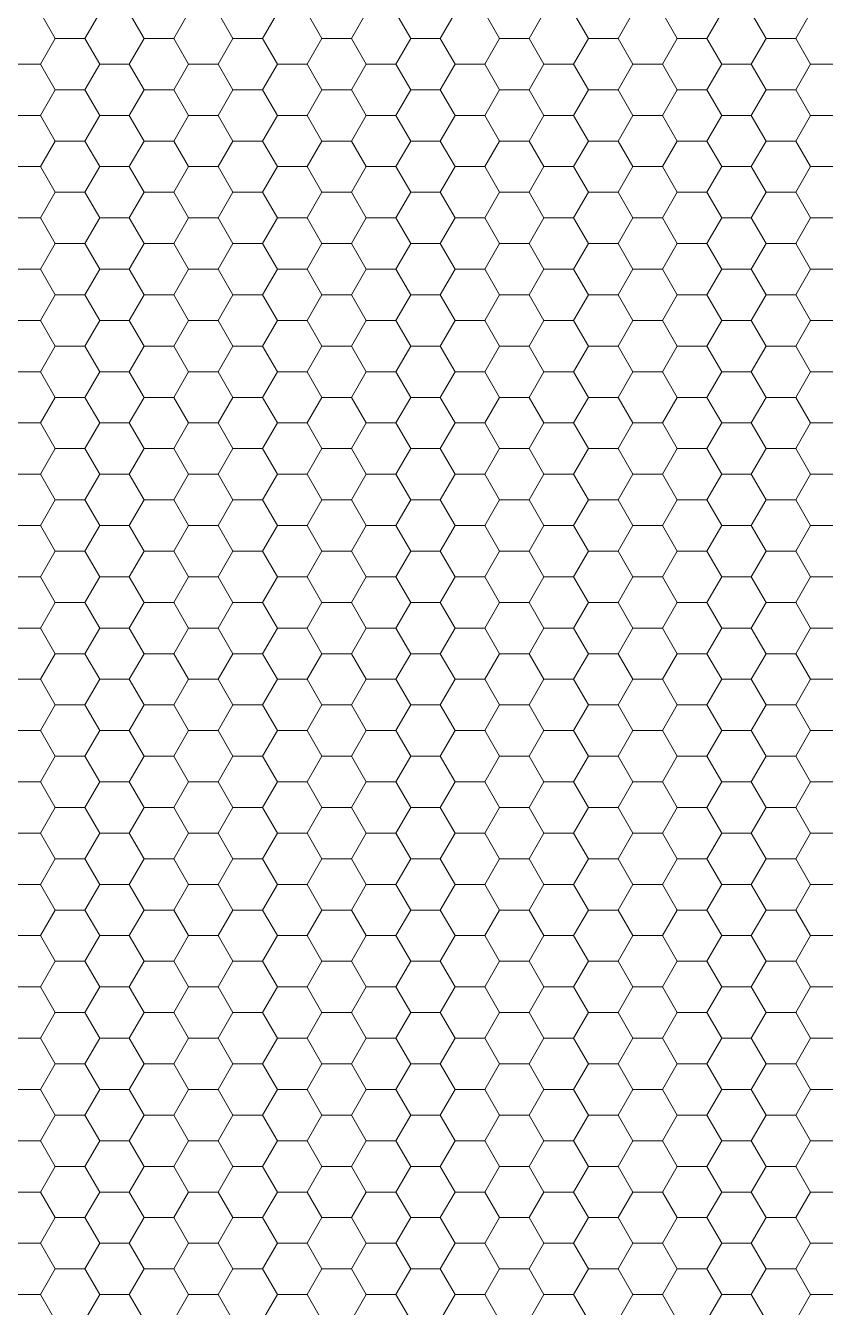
# Model space of a CAD drawing. Header units: inches. Extents: x 59 to 241, y -1 to 185.
# Drawn here: x 174 to 201, y 42 to 85.3 of the extents above; entities that cross this region are included whole.
import ezdxf

# ---------------------------------------------------------------- set-up
doc = ezdxf.new("R2010")
doc.units = ezdxf.units.IN
doc.header["$MEASUREMENT"] = 0
doc.layers.get('0').update_dxf_attribs({"lineweight": 0})

msp = doc.modelspace()

# ---------------------------------------------------------------- linework, layer by layer
at = {"color": 251, "linetype": 'Continuous', "lineweight": 0, "flags": 128}
for points in [[(176, 86.602), (175, 86.602), (174.5, 85.736), (175, 84.87), (176, 84.87), (176.5, 85.736)], [(179, 86.602), (178, 86.602), (177.5, 85.736), (178, 84.87), (179, 84.87), (179.5, 85.736)], [(182, 86.602), (181, 86.602), (180.5, 85.736), (181, 84.87), (182, 84.87), (182.5, 85.736)], [(185, 86.602), (184, 86.602), (183.5, 85.736), (184, 84.87), (185, 84.87), (185.5, 85.736)], [(188, 86.602), (187, 86.602), (186.5, 85.736), (187, 84.87), (188, 84.87), (188.5, 85.736)], [(191, 86.602), (190, 86.602), (189.5, 85.736), (190, 84.87), (191, 84.87), (191.5, 85.736)], [(194, 86.602), (193, 86.602), (192.5, 85.736), (193, 84.87), (194, 84.87), (194.5, 85.736)], [(197, 86.602), (196, 86.602), (195.5, 85.736), (196, 84.87), (197, 84.87), (197.5, 85.736)], [(200, 86.602), (199, 86.602), (198.5, 85.736), (199, 84.87), (200, 84.87), (200.5, 85.736)], [(174.5, 85.736), (173.5, 85.736), (173, 84.87), (173.5, 84.004), (174.5, 84.004), (175, 84.87)], [(177.5, 85.736), (176.5, 85.736), (176, 84.87), (176.5, 84.004), (177.5, 84.004), (178, 84.87)], [(180.5, 85.736), (179.5, 85.736), (179, 84.87), (179.5, 84.004), (180.5, 84.004), (181, 84.87)], [(183.5, 85.736), (182.5, 85.736), (182, 84.87), (182.5, 84.004), (183.5, 84.004), (184, 84.87)], [(186.5, 85.736), (185.5, 85.736), (185, 84.87), (185.5, 84.004), (186.5, 84.004), (187, 84.87)], [(189.5, 85.736), (188.5, 85.736), (188, 84.87), (188.5, 84.004), (189.5, 84.004), (190, 84.87)], [(192.5, 85.736), (191.5, 85.736), (191, 84.87), (191.5, 84.004), (192.5, 84.004), (193, 84.87)], [(195.5, 85.736), (194.5, 85.736), (194, 84.87), (194.5, 84.004), (195.5, 84.004), (196, 84.87)], [(198.5, 85.736), (197.5, 85.736), (197, 84.87), (197.5, 84.004), (198.5, 84.004), (199, 84.87)], [(201.5, 85.736), (200.5, 85.736), (200, 84.87), (200.5, 84.004), (201.5, 84.004), (202, 84.87)], [(176, 84.87), (175, 84.87), (174.5, 84.004), (175, 83.138), (176, 83.138), (176.5, 84.004)], [(179, 84.87), (178, 84.87), (177.5, 84.004), (178, 83.138), (179, 83.138), (179.5, 84.004)], [(182, 84.87), (181, 84.87), (180.5, 84.004), (181, 83.138), (182, 83.138), (182.5, 84.004)], [(185, 84.87), (184, 84.87), (183.5, 84.004), (184, 83.138), (185, 83.138), (185.5, 84.004)], [(188, 84.87), (187, 84.87), (186.5, 84.004), (187, 83.138), (188, 83.138), (188.5, 84.004)], [(191, 84.87), (190, 84.87), (189.5, 84.004), (190, 83.138), (191, 83.138), (191.5, 84.004)], [(194, 84.87), (193, 84.87), (192.5, 84.004), (193, 83.138), (194, 83.138), (194.5, 84.004)], [(197, 84.87), (196, 84.87), (195.5, 84.004), (196, 83.138), (197, 83.138), (197.5, 84.004)], [(200, 84.87), (199, 84.87), (198.5, 84.004), (199, 83.138), (200, 83.138), (200.5, 84.004)], [(174.5, 84.004), (173.5, 84.004), (173, 83.138), (173.5, 82.272), (174.5, 82.272), (175, 83.138)], [(177.5, 84.004), (176.5, 84.004), (176, 83.138), (176.5, 82.272), (177.5, 82.272), (178, 83.138)], [(180.5, 84.004), (179.5, 84.004), (179, 83.138), (179.5, 82.272), (180.5, 82.272), (181, 83.138)], [(183.5, 84.004), (182.5, 84.004), (182, 83.138), (182.5, 82.272), (183.5, 82.272), (184, 83.138)], [(186.5, 84.004), (185.5, 84.004), (185, 83.138), (185.5, 82.272), (186.5, 82.272), (187, 83.138)], [(189.5, 84.004), (188.5, 84.004), (188, 83.138), (188.5, 82.272), (189.5, 82.272), (190, 83.138)], [(192.5, 84.004), (191.5, 84.004), (191, 83.138), (191.5, 82.272), (192.5, 82.272), (193, 83.138)], [(195.5, 84.004), (194.5, 84.004), (194, 83.138), (194.5, 82.272), (195.5, 82.272), (196, 83.138)], [(198.5, 84.004), (197.5, 84.004), (197, 83.138), (197.5, 82.272), (198.5, 82.272), (199, 83.138)], [(201.5, 84.004), (200.5, 84.004), (200, 83.138), (200.5, 82.272), (201.5, 82.272), (202, 83.138)], [(176, 83.138), (175, 83.138), (174.5, 82.272), (175, 81.406), (176, 81.406), (176.5, 82.272)], [(179, 83.138), (178, 83.138), (177.5, 82.272), (178, 81.406), (179, 81.406), (179.5, 82.272)], [(182, 83.138), (181, 83.138), (180.5, 82.272), (181, 81.406), (182, 81.406), (182.5, 82.272)], [(185, 83.138), (184, 83.138), (183.5, 82.272), (184, 81.406), (185, 81.406), (185.5, 82.272)], [(188, 83.138), (187, 83.138), (186.5, 82.272), (187, 81.406), (188, 81.406), (188.5, 82.272)], [(191, 83.138), (190, 83.138), (189.5, 82.272), (190, 81.406), (191, 81.406), (191.5, 82.272)], [(194, 83.138), (193, 83.138), (192.5, 82.272), (193, 81.406), (194, 81.406), (194.5, 82.272)], [(197, 83.138), (196, 83.138), (195.5, 82.272), (196, 81.406), (197, 81.406), (197.5, 82.272)], [(200, 83.138), (199, 83.138), (198.5, 82.272), (199, 81.406), (200, 81.406), (200.5, 82.272)], [(174.5, 82.272), (173.5, 82.272), (173, 81.406), (173.5, 80.54), (174.5, 80.54), (175, 81.406)], [(177.5, 82.272), (176.5, 82.272), (176, 81.406), (176.5, 80.54), (177.5, 80.54), (178, 81.406)], [(180.5, 82.272), (179.5, 82.272), (179, 81.406), (179.5, 80.54), (180.5, 80.54), (181, 81.406)], [(183.5, 82.272), (182.5, 82.272), (182, 81.406), (182.5, 80.54), (183.5, 80.54), (184, 81.406)], [(186.5, 82.272), (185.5, 82.272), (185, 81.406), (185.5, 80.54), (186.5, 80.54), (187, 81.406)], [(189.5, 82.272), (188.5, 82.272), (188, 81.406), (188.5, 80.54), (189.5, 80.54), (190, 81.406)], [(192.5, 82.272), (191.5, 82.272), (191, 81.406), (191.5, 80.54), (192.5, 80.54), (193, 81.406)], [(195.5, 82.272), (194.5, 82.272), (194, 81.406), (194.5, 80.54), (195.5, 80.54), (196, 81.406)], [(198.5, 82.272), (197.5, 82.272), (197, 81.406), (197.5, 80.54), (198.5, 80.54), (199, 81.406)], [(201.5, 82.272), (200.5, 82.272), (200, 81.406), (200.5, 80.54), (201.5, 80.54), (202, 81.406)], [(176, 81.406), (175, 81.406), (174.5, 80.54), (175, 79.674), (176, 79.674), (176.5, 80.54)], [(179, 81.406), (178, 81.406), (177.5, 80.54), (178, 79.674), (179, 79.674), (179.5, 80.54)], [(182, 81.406), (181, 81.406), (180.5, 80.54), (181, 79.674), (182, 79.674), (182.5, 80.54)], [(185, 81.406), (184, 81.406), (183.5, 80.54), (184, 79.674), (185, 79.674), (185.5, 80.54)], [(188, 81.406), (187, 81.406), (186.5, 80.54), (187, 79.674), (188, 79.674), (188.5, 80.54)], [(191, 81.406), (190, 81.406), (189.5, 80.54), (190, 79.674), (191, 79.674), (191.5, 80.54)], [(194, 81.406), (193, 81.406), (192.5, 80.54), (193, 79.674), (194, 79.674), (194.5, 80.54)], [(197, 81.406), (196, 81.406), (195.5, 80.54), (196, 79.674), (197, 79.674), (197.5, 80.54)], [(200, 81.406), (199, 81.406), (198.5, 80.54), (199, 79.674), (200, 79.674), (200.5, 80.54)], [(174.5, 80.54), (173.5, 80.54), (173, 79.674), (173.5, 78.808), (174.5, 78.808), (175, 79.674)], [(177.5, 80.54), (176.5, 80.54), (176, 79.674), (176.5, 78.808), (177.5, 78.808), (178, 79.674)], [(180.5, 80.54), (179.5, 80.54), (179, 79.674), (179.5, 78.808), (180.5, 78.808), (181, 79.674)], [(183.5, 80.54), (182.5, 80.54), (182, 79.674), (182.5, 78.808), (183.5, 78.808), (184, 79.674)], [(186.5, 80.54), (185.5, 80.54), (185, 79.674), (185.5, 78.808), (186.5, 78.808), (187, 79.674)], [(189.5, 80.54), (188.5, 80.54), (188, 79.674), (188.5, 78.808), (189.5, 78.808), (190, 79.674)], [(192.5, 80.54), (191.5, 80.54), (191, 79.674), (191.5, 78.808), (192.5, 78.808), (193, 79.674)], [(195.5, 80.54), (194.5, 80.54), (194, 79.674), (194.5, 78.808), (195.5, 78.808), (196, 79.674)], [(198.5, 80.54), (197.5, 80.54), (197, 79.674), (197.5, 78.808), (198.5, 78.808), (199, 79.674)], [(201.5, 80.54), (200.5, 80.54), (200, 79.674), (200.5, 78.808), (201.5, 78.808), (202, 79.674)], [(176, 79.674), (175, 79.674), (174.5, 78.808), (175, 77.942), (176, 77.942), (176.5, 78.808)], [(179, 79.674), (178, 79.674), (177.5, 78.808), (178, 77.942), (179, 77.942), (179.5, 78.808)], [(182, 79.674), (181, 79.674), (180.5, 78.808), (181, 77.942), (182, 77.942), (182.5, 78.808)], [(185, 79.674), (184, 79.674), (183.5, 78.808), (184, 77.942), (185, 77.942), (185.5, 78.808)], [(188, 79.674), (187, 79.674), (186.5, 78.808), (187, 77.942), (188, 77.942), (188.5, 78.808)], [(191, 79.674), (190, 79.674), (189.5, 78.808), (190, 77.942), (191, 77.942), (191.5, 78.808)], [(194, 79.674), (193, 79.674), (192.5, 78.808), (193, 77.942), (194, 77.942), (194.5, 78.808)], [(197, 79.674), (196, 79.674), (195.5, 78.808), (196, 77.942), (197, 77.942), (197.5, 78.808)], [(200, 79.674), (199, 79.674), (198.5, 78.808), (199, 77.942), (200, 77.942), (200.5, 78.808)], [(174.5, 78.808), (173.5, 78.808), (173, 77.942), (173.5, 77.076), (174.5, 77.076), (175, 77.942)], [(177.5, 78.808), (176.5, 78.808), (176, 77.942), (176.5, 77.076), (177.5, 77.076), (178, 77.942)], [(180.5, 78.808), (179.5, 78.808), (179, 77.942), (179.5, 77.076), (180.5, 77.076), (181, 77.942)], [(183.5, 78.808), (182.5, 78.808), (182, 77.942), (182.5, 77.076), (183.5, 77.076), (184, 77.942)], [(186.5, 78.808), (185.5, 78.808), (185, 77.942), (185.5, 77.076), (186.5, 77.076), (187, 77.942)], [(189.5, 78.808), (188.5, 78.808), (188, 77.942), (188.5, 77.076), (189.5, 77.076), (190, 77.942)], [(192.5, 78.808), (191.5, 78.808), (191, 77.942), (191.5, 77.076), (192.5, 77.076), (193, 77.942)], [(195.5, 78.808), (194.5, 78.808), (194, 77.942), (194.5, 77.076), (195.5, 77.076), (196, 77.942)], [(198.5, 78.808), (197.5, 78.808), (197, 77.942), (197.5, 77.076), (198.5, 77.076), (199, 77.942)], [(201.5, 78.808), (200.5, 78.808), (200, 77.942), (200.5, 77.076), (201.5, 77.076), (202, 77.942)], [(176, 77.942), (175, 77.942), (174.5, 77.076), (175, 76.21), (176, 76.21), (176.5, 77.076)], [(179, 77.942), (178, 77.942), (177.5, 77.076), (178, 76.21), (179, 76.21), (179.5, 77.076)], [(182, 77.942), (181, 77.942), (180.5, 77.076), (181, 76.21), (182, 76.21), (182.5, 77.076)], [(185, 77.942), (184, 77.942), (183.5, 77.076), (184, 76.21), (185, 76.21), (185.5, 77.076)], [(188, 77.942), (187, 77.942), (186.5, 77.076), (187, 76.21), (188, 76.21), (188.5, 77.076)], [(191, 77.942), (190, 77.942), (189.5, 77.076), (190, 76.21), (191, 76.21), (191.5, 77.076)], [(194, 77.942), (193, 77.942), (192.5, 77.076), (193, 76.21), (194, 76.21), (194.5, 77.076)], [(197, 77.942), (196, 77.942), (195.5, 77.076), (196, 76.21), (197, 76.21), (197.5, 77.076)], [(200, 77.942), (199, 77.942), (198.5, 77.076), (199, 76.21), (200, 76.21), (200.5, 77.076)], [(174.5, 77.076), (173.5, 77.076), (173, 76.21), (173.5, 75.344), (174.5, 75.344), (175, 76.21)], [(177.5, 77.076), (176.5, 77.076), (176, 76.21), (176.5, 75.344), (177.5, 75.344), (178, 76.21)], [(180.5, 77.076), (179.5, 77.076), (179, 76.21), (179.5, 75.344), (180.5, 75.344), (181, 76.21)], [(183.5, 77.076), (182.5, 77.076), (182, 76.21), (182.5, 75.344), (183.5, 75.344), (184, 76.21)], [(186.5, 77.076), (185.5, 77.076), (185, 76.21), (185.5, 75.344), (186.5, 75.344), (187, 76.21)], [(189.5, 77.076), (188.5, 77.076), (188, 76.21), (188.5, 75.344), (189.5, 75.344), (190, 76.21)], [(192.5, 77.076), (191.5, 77.076), (191, 76.21), (191.5, 75.344), (192.5, 75.344), (193, 76.21)], [(195.5, 77.076), (194.5, 77.076), (194, 76.21), (194.5, 75.344), (195.5, 75.344), (196, 76.21)], [(198.5, 77.076), (197.5, 77.076), (197, 76.21), (197.5, 75.344), (198.5, 75.344), (199, 76.21)], [(201.5, 77.076), (200.5, 77.076), (200, 76.21), (200.5, 75.344), (201.5, 75.344), (202, 76.21)], [(176, 76.21), (175, 76.21), (174.5, 75.344), (175, 74.478), (176, 74.478), (176.5, 75.344)], [(179, 76.21), (178, 76.21), (177.5, 75.344), (178, 74.478), (179, 74.478), (179.5, 75.344)], [(182, 76.21), (181, 76.21), (180.5, 75.344), (181, 74.478), (182, 74.478), (182.5, 75.344)], [(185, 76.21), (184, 76.21), (183.5, 75.344), (184, 74.478), (185, 74.478), (185.5, 75.344)], [(188, 76.21), (187, 76.21), (186.5, 75.344), (187, 74.478), (188, 74.478), (188.5, 75.344)], [(191, 76.21), (190, 76.21), (189.5, 75.344), (190, 74.478), (191, 74.478), (191.5, 75.344)], [(194, 76.21), (193, 76.21), (192.5, 75.344), (193, 74.478), (194, 74.478), (194.5, 75.344)], [(197, 76.21), (196, 76.21), (195.5, 75.344), (196, 74.478), (197, 74.478), (197.5, 75.344)], [(200, 76.21), (199, 76.21), (198.5, 75.344), (199, 74.478), (200, 74.478), (200.5, 75.344)], [(174.5, 75.344), (173.5, 75.344), (173, 74.478), (173.5, 73.612), (174.5, 73.612), (175, 74.478)], [(177.5, 75.344), (176.5, 75.344), (176, 74.478), (176.5, 73.612), (177.5, 73.612), (178, 74.478)], [(180.5, 75.344), (179.5, 75.344), (179, 74.478), (179.5, 73.612), (180.5, 73.612), (181, 74.478)], [(183.5, 75.344), (182.5, 75.344), (182, 74.478), (182.5, 73.612), (183.5, 73.612), (184, 74.478)], [(186.5, 75.344), (185.5, 75.344), (185, 74.478), (185.5, 73.612), (186.5, 73.612), (187, 74.478)], [(189.5, 75.344), (188.5, 75.344), (188, 74.478), (188.5, 73.612), (189.5, 73.612), (190, 74.478)], [(192.5, 75.344), (191.5, 75.344), (191, 74.478), (191.5, 73.612), (192.5, 73.612), (193, 74.478)], [(195.5, 75.344), (194.5, 75.344), (194, 74.478), (194.5, 73.612), (195.5, 73.612), (196, 74.478)], [(198.5, 75.344), (197.5, 75.344), (197, 74.478), (197.5, 73.612), (198.5, 73.612), (199, 74.478)], [(201.5, 75.344), (200.5, 75.344), (200, 74.478), (200.5, 73.612), (201.5, 73.612), (202, 74.478)], [(176, 74.478), (175, 74.478), (174.5, 73.612), (175, 72.746), (176, 72.746), (176.5, 73.612)], [(179, 74.478), (178, 74.478), (177.5, 73.612), (178, 72.746), (179, 72.746), (179.5, 73.612)], [(182, 74.478), (181, 74.478), (180.5, 73.612), (181, 72.746), (182, 72.746), (182.5, 73.612)], [(185, 74.478), (184, 74.478), (183.5, 73.612), (184, 72.746), (185, 72.746), (185.5, 73.612)], [(188, 74.478), (187, 74.478), (186.5, 73.612), (187, 72.746), (188, 72.746), (188.5, 73.612)], [(191, 74.478), (190, 74.478), (189.5, 73.612), (190, 72.746), (191, 72.746), (191.5, 73.612)], [(194, 74.478), (193, 74.478), (192.5, 73.612), (193, 72.746), (194, 72.746), (194.5, 73.612)], [(197, 74.478), (196, 74.478), (195.5, 73.612), (196, 72.746), (197, 72.746), (197.5, 73.612)], [(200, 74.478), (199, 74.478), (198.5, 73.612), (199, 72.746), (200, 72.746), (200.5, 73.612)], [(174.5, 73.612), (173.5, 73.612), (173, 72.746), (173.5, 71.88), (174.5, 71.88), (175, 72.746)], [(177.5, 73.612), (176.5, 73.612), (176, 72.746), (176.5, 71.88), (177.5, 71.88), (178, 72.746)], [(180.5, 73.612), (179.5, 73.612), (179, 72.746), (179.5, 71.88), (180.5, 71.88), (181, 72.746)], [(183.5, 73.612), (182.5, 73.612), (182, 72.746), (182.5, 71.88), (183.5, 71.88), (184, 72.746)], [(186.5, 73.612), (185.5, 73.612), (185, 72.746), (185.5, 71.88), (186.5, 71.88), (187, 72.746)], [(189.5, 73.612), (188.5, 73.612), (188, 72.746), (188.5, 71.88), (189.5, 71.88), (190, 72.746)], [(192.5, 73.612), (191.5, 73.612), (191, 72.746), (191.5, 71.88), (192.5, 71.88), (193, 72.746)], [(195.5, 73.612), (194.5, 73.612), (194, 72.746), (194.5, 71.88), (195.5, 71.88), (196, 72.746)], [(198.5, 73.612), (197.5, 73.612), (197, 72.746), (197.5, 71.88), (198.5, 71.88), (199, 72.746)], [(201.5, 73.612), (200.5, 73.612), (200, 72.746), (200.5, 71.88), (201.5, 71.88), (202, 72.746)], [(176, 72.746), (175, 72.746), (174.5, 71.88), (175, 71.014), (176, 71.014), (176.5, 71.88)], [(179, 72.746), (178, 72.746), (177.5, 71.88), (178, 71.014), (179, 71.014), (179.5, 71.88)], [(182, 72.746), (181, 72.746), (180.5, 71.88), (181, 71.014), (182, 71.014), (182.5, 71.88)], [(185, 72.746), (184, 72.746), (183.5, 71.88), (184, 71.014), (185, 71.014), (185.5, 71.88)], [(188, 72.746), (187, 72.746), (186.5, 71.88), (187, 71.014), (188, 71.014), (188.5, 71.88)], [(191, 72.746), (190, 72.746), (189.5, 71.88), (190, 71.014), (191, 71.014), (191.5, 71.88)], [(194, 72.746), (193, 72.746), (192.5, 71.88), (193, 71.014), (194, 71.014), (194.5, 71.88)], [(197, 72.746), (196, 72.746), (195.5, 71.88), (196, 71.014), (197, 71.014), (197.5, 71.88)], [(200, 72.746), (199, 72.746), (198.5, 71.88), (199, 71.014), (200, 71.014), (200.5, 71.88)], [(174.5, 71.88), (173.5, 71.88), (173, 71.014), (173.5, 70.148), (174.5, 70.148), (175, 71.014)], [(177.5, 71.88), (176.5, 71.88), (176, 71.014), (176.5, 70.148), (177.5, 70.148), (178, 71.014)], [(180.5, 71.88), (179.5, 71.88), (179, 71.014), (179.5, 70.148), (180.5, 70.148), (181, 71.014)], [(183.5, 71.88), (182.5, 71.88), (182, 71.014), (182.5, 70.148), (183.5, 70.148), (184, 71.014)], [(186.5, 71.88), (185.5, 71.88), (185, 71.014), (185.5, 70.148), (186.5, 70.148), (187, 71.014)], [(189.5, 71.88), (188.5, 71.88), (188, 71.014), (188.5, 70.148), (189.5, 70.148), (190, 71.014)], [(192.5, 71.88), (191.5, 71.88), (191, 71.014), (191.5, 70.148), (192.5, 70.148), (193, 71.014)], [(195.5, 71.88), (194.5, 71.88), (194, 71.014), (194.5, 70.148), (195.5, 70.148), (196, 71.014)], [(198.5, 71.88), (197.5, 71.88), (197, 71.014), (197.5, 70.148), (198.5, 70.148), (199, 71.014)], [(201.5, 71.88), (200.5, 71.88), (200, 71.014), (200.5, 70.148), (201.5, 70.148), (202, 71.014)], [(176, 71.014), (175, 71.014), (174.5, 70.148), (175, 69.282), (176, 69.282), (176.5, 70.148)], [(179, 71.014), (178, 71.014), (177.5, 70.148), (178, 69.282), (179, 69.282), (179.5, 70.148)], [(182, 71.014), (181, 71.014), (180.5, 70.148), (181, 69.282), (182, 69.282), (182.5, 70.148)], [(185, 71.014), (184, 71.014), (183.5, 70.148), (184, 69.282), (185, 69.282), (185.5, 70.148)], [(188, 71.014), (187, 71.014), (186.5, 70.148), (187, 69.282), (188, 69.282), (188.5, 70.148)], [(191, 71.014), (190, 71.014), (189.5, 70.148), (190, 69.282), (191, 69.282), (191.5, 70.148)], [(194, 71.014), (193, 71.014), (192.5, 70.148), (193, 69.282), (194, 69.282), (194.5, 70.148)], [(197, 71.014), (196, 71.014), (195.5, 70.148), (196, 69.282), (197, 69.282), (197.5, 70.148)], [(200, 71.014), (199, 71.014), (198.5, 70.148), (199, 69.282), (200, 69.282), (200.5, 70.148)], [(174.5, 70.148), (173.5, 70.148), (173, 69.282), (173.5, 68.416), (174.5, 68.416), (175, 69.282)], [(177.5, 70.148), (176.5, 70.148), (176, 69.282), (176.5, 68.416), (177.5, 68.416), (178, 69.282)], [(180.5, 70.148), (179.5, 70.148), (179, 69.282), (179.5, 68.416), (180.5, 68.416), (181, 69.282)], [(183.5, 70.148), (182.5, 70.148), (182, 69.282), (182.5, 68.416), (183.5, 68.416), (184, 69.282)], [(186.5, 70.148), (185.5, 70.148), (185, 69.282), (185.5, 68.416), (186.5, 68.416), (187, 69.282)], [(189.5, 70.148), (188.5, 70.148), (188, 69.282), (188.5, 68.416), (189.5, 68.416), (190, 69.282)], [(192.5, 70.148), (191.5, 70.148), (191, 69.282), (191.5, 68.416), (192.5, 68.416), (193, 69.282)], [(195.5, 70.148), (194.5, 70.148), (194, 69.282), (194.5, 68.416), (195.5, 68.416), (196, 69.282)], [(198.5, 70.148), (197.5, 70.148), (197, 69.282), (197.5, 68.416), (198.5, 68.416), (199, 69.282)], [(201.5, 70.148), (200.5, 70.148), (200, 69.282), (200.5, 68.416), (201.5, 68.416), (202, 69.282)], [(176, 69.282), (175, 69.282), (174.5, 68.416), (175, 67.55), (176, 67.55), (176.5, 68.416)], [(179, 69.282), (178, 69.282), (177.5, 68.416), (178, 67.55), (179, 67.55), (179.5, 68.416)], [(182, 69.282), (181, 69.282), (180.5, 68.416), (181, 67.55), (182, 67.55), (182.5, 68.416)], [(185, 69.282), (184, 69.282), (183.5, 68.416), (184, 67.55), (185, 67.55), (185.5, 68.416)], [(188, 69.282), (187, 69.282), (186.5, 68.416), (187, 67.55), (188, 67.55), (188.5, 68.416)], [(191, 69.282), (190, 69.282), (189.5, 68.416), (190, 67.55), (191, 67.55), (191.5, 68.416)], [(194, 69.282), (193, 69.282), (192.5, 68.416), (193, 67.55), (194, 67.55), (194.5, 68.416)], [(197, 69.282), (196, 69.282), (195.5, 68.416), (196, 67.55), (197, 67.55), (197.5, 68.416)], [(200, 69.282), (199, 69.282), (198.5, 68.416), (199, 67.55), (200, 67.55), (200.5, 68.416)], [(174.5, 68.416), (173.5, 68.416), (173, 67.55), (173.5, 66.684), (174.5, 66.684), (175, 67.55)], [(177.5, 68.416), (176.5, 68.416), (176, 67.55), (176.5, 66.684), (177.5, 66.684), (178, 67.55)], [(180.5, 68.416), (179.5, 68.416), (179, 67.55), (179.5, 66.684), (180.5, 66.684), (181, 67.55)], [(183.5, 68.416), (182.5, 68.416), (182, 67.55), (182.5, 66.684), (183.5, 66.684), (184, 67.55)], [(186.5, 68.416), (185.5, 68.416), (185, 67.55), (185.5, 66.684), (186.5, 66.684), (187, 67.55)], [(189.5, 68.416), (188.5, 68.416), (188, 67.55), (188.5, 66.684), (189.5, 66.684), (190, 67.55)], [(192.5, 68.416), (191.5, 68.416), (191, 67.55), (191.5, 66.684), (192.5, 66.684), (193, 67.55)], [(195.5, 68.416), (194.5, 68.416), (194, 67.55), (194.5, 66.684), (195.5, 66.684), (196, 67.55)], [(198.5, 68.416), (197.5, 68.416), (197, 67.55), (197.5, 66.684), (198.5, 66.684), (199, 67.55)], [(201.5, 68.416), (200.5, 68.416), (200, 67.55), (200.5, 66.684), (201.5, 66.684), (202, 67.55)], [(176, 67.55), (175, 67.55), (174.5, 66.684), (175, 65.818), (176, 65.818), (176.5, 66.684)], [(179, 67.55), (178, 67.55), (177.5, 66.684), (178, 65.818), (179, 65.818), (179.5, 66.684)], [(182, 67.55), (181, 67.55), (180.5, 66.684), (181, 65.818), (182, 65.818), (182.5, 66.684)], [(185, 67.55), (184, 67.55), (183.5, 66.684), (184, 65.818), (185, 65.818), (185.5, 66.684)], [(188, 67.55), (187, 67.55), (186.5, 66.684), (187, 65.818), (188, 65.818), (188.5, 66.684)], [(191, 67.55), (190, 67.55), (189.5, 66.684), (190, 65.818), (191, 65.818), (191.5, 66.684)], [(194, 67.55), (193, 67.55), (192.5, 66.684), (193, 65.818), (194, 65.818), (194.5, 66.684)], [(197, 67.55), (196, 67.55), (195.5, 66.684), (196, 65.818), (197, 65.818), (197.5, 66.684)], [(200, 67.55), (199, 67.55), (198.5, 66.684), (199, 65.818), (200, 65.818), (200.5, 66.684)], [(174.5, 66.684), (173.5, 66.684), (173, 65.818), (173.5, 64.952), (174.5, 64.952), (175, 65.818)], [(177.5, 66.684), (176.5, 66.684), (176, 65.818), (176.5, 64.952), (177.5, 64.952), (178, 65.818)], [(180.5, 66.684), (179.5, 66.684), (179, 65.818), (179.5, 64.952), (180.5, 64.952), (181, 65.818)], [(183.5, 66.684), (182.5, 66.684), (182, 65.818), (182.5, 64.952), (183.5, 64.952), (184, 65.818)], [(186.5, 66.684), (185.5, 66.684), (185, 65.818), (185.5, 64.952), (186.5, 64.952), (187, 65.818)], [(189.5, 66.684), (188.5, 66.684), (188, 65.818), (188.5, 64.952), (189.5, 64.952), (190, 65.818)], [(192.5, 66.684), (191.5, 66.684), (191, 65.818), (191.5, 64.952), (192.5, 64.952), (193, 65.818)], [(195.5, 66.684), (194.5, 66.684), (194, 65.818), (194.5, 64.952), (195.5, 64.952), (196, 65.818)], [(198.5, 66.684), (197.5, 66.684), (197, 65.818), (197.5, 64.952), (198.5, 64.952), (199, 65.818)], [(201.5, 66.684), (200.5, 66.684), (200, 65.818), (200.5, 64.952), (201.5, 64.952), (202, 65.818)], [(176, 65.818), (175, 65.818), (174.5, 64.952), (175, 64.086), (176, 64.086), (176.5, 64.952)], [(179, 65.818), (178, 65.818), (177.5, 64.952), (178, 64.086), (179, 64.086), (179.5, 64.952)], [(182, 65.818), (181, 65.818), (180.5, 64.952), (181, 64.086), (182, 64.086), (182.5, 64.952)], [(185, 65.818), (184, 65.818), (183.5, 64.952), (184, 64.086), (185, 64.086), (185.5, 64.952)], [(188, 65.818), (187, 65.818), (186.5, 64.952), (187, 64.086), (188, 64.086), (188.5, 64.952)], [(191, 65.818), (190, 65.818), (189.5, 64.952), (190, 64.086), (191, 64.086), (191.5, 64.952)], [(194, 65.818), (193, 65.818), (192.5, 64.952), (193, 64.086), (194, 64.086), (194.5, 64.952)], [(197, 65.818), (196, 65.818), (195.5, 64.952), (196, 64.086), (197, 64.086), (197.5, 64.952)], [(200, 65.818), (199, 65.818), (198.5, 64.952), (199, 64.086), (200, 64.086), (200.5, 64.952)], [(174.5, 64.952), (173.5, 64.952), (173, 64.086), (173.5, 63.22), (174.5, 63.22), (175, 64.086)], [(177.5, 64.952), (176.5, 64.952), (176, 64.086), (176.5, 63.22), (177.5, 63.22), (178, 64.086)], [(180.5, 64.952), (179.5, 64.952), (179, 64.086), (179.5, 63.22), (180.5, 63.22), (181, 64.086)], [(183.5, 64.952), (182.5, 64.952), (182, 64.086), (182.5, 63.22), (183.5, 63.22), (184, 64.086)], [(186.5, 64.952), (185.5, 64.952), (185, 64.086), (185.5, 63.22), (186.5, 63.22), (187, 64.086)], [(189.5, 64.952), (188.5, 64.952), (188, 64.086), (188.5, 63.22), (189.5, 63.22), (190, 64.086)], [(192.5, 64.952), (191.5, 64.952), (191, 64.086), (191.5, 63.22), (192.5, 63.22), (193, 64.086)], [(195.5, 64.952), (194.5, 64.952), (194, 64.086), (194.5, 63.22), (195.5, 63.22), (196, 64.086)], [(198.5, 64.952), (197.5, 64.952), (197, 64.086), (197.5, 63.22), (198.5, 63.22), (199, 64.086)], [(201.5, 64.952), (200.5, 64.952), (200, 64.086), (200.5, 63.22), (201.5, 63.22), (202, 64.086)], [(176, 64.086), (175, 64.086), (174.5, 63.22), (175, 62.354), (176, 62.354), (176.5, 63.22)], [(179, 64.086), (178, 64.086), (177.5, 63.22), (178, 62.354), (179, 62.354), (179.5, 63.22)], [(182, 64.086), (181, 64.086), (180.5, 63.22), (181, 62.354), (182, 62.354), (182.5, 63.22)], [(185, 64.086), (184, 64.086), (183.5, 63.22), (184, 62.354), (185, 62.354), (185.5, 63.22)], [(188, 64.086), (187, 64.086), (186.5, 63.22), (187, 62.354), (188, 62.354), (188.5, 63.22)], [(191, 64.086), (190, 64.086), (189.5, 63.22), (190, 62.354), (191, 62.354), (191.5, 63.22)], [(194, 64.086), (193, 64.086), (192.5, 63.22), (193, 62.354), (194, 62.354), (194.5, 63.22)], [(197, 64.086), (196, 64.086), (195.5, 63.22), (196, 62.354), (197, 62.354), (197.5, 63.22)], [(200, 64.086), (199, 64.086), (198.5, 63.22), (199, 62.354), (200, 62.354), (200.5, 63.22)], [(174.5, 63.22), (173.5, 63.22), (173, 62.354), (173.5, 61.488), (174.5, 61.488), (175, 62.354)], [(177.5, 63.22), (176.5, 63.22), (176, 62.354), (176.5, 61.488), (177.5, 61.488), (178, 62.354)], [(180.5, 63.22), (179.5, 63.22), (179, 62.354), (179.5, 61.488), (180.5, 61.488), (181, 62.354)], [(183.5, 63.22), (182.5, 63.22), (182, 62.354), (182.5, 61.488), (183.5, 61.488), (184, 62.354)], [(186.5, 63.22), (185.5, 63.22), (185, 62.354), (185.5, 61.488), (186.5, 61.488), (187, 62.354)], [(189.5, 63.22), (188.5, 63.22), (188, 62.354), (188.5, 61.488), (189.5, 61.488), (190, 62.354)], [(192.5, 63.22), (191.5, 63.22), (191, 62.354), (191.5, 61.488), (192.5, 61.488), (193, 62.354)], [(195.5, 63.22), (194.5, 63.22), (194, 62.354), (194.5, 61.488), (195.5, 61.488), (196, 62.354)], [(198.5, 63.22), (197.5, 63.22), (197, 62.354), (197.5, 61.488), (198.5, 61.488), (199, 62.354)], [(201.5, 63.22), (200.5, 63.22), (200, 62.354), (200.5, 61.488), (201.5, 61.488), (202, 62.354)], [(176, 62.354), (175, 62.354), (174.5, 61.488), (175, 60.622), (176, 60.622), (176.5, 61.488)], [(179, 62.354), (178, 62.354), (177.5, 61.488), (178, 60.622), (179, 60.622), (179.5, 61.488)], [(182, 62.354), (181, 62.354), (180.5, 61.488), (181, 60.622), (182, 60.622), (182.5, 61.488)], [(185, 62.354), (184, 62.354), (183.5, 61.488), (184, 60.622), (185, 60.622), (185.5, 61.488)], [(188, 62.354), (187, 62.354), (186.5, 61.488), (187, 60.622), (188, 60.622), (188.5, 61.488)], [(191, 62.354), (190, 62.354), (189.5, 61.488), (190, 60.622), (191, 60.622), (191.5, 61.488)], [(194, 62.354), (193, 62.354), (192.5, 61.488), (193, 60.622), (194, 60.622), (194.5, 61.488)], [(197, 62.354), (196, 62.354), (195.5, 61.488), (196, 60.622), (197, 60.622), (197.5, 61.488)], [(200, 62.354), (199, 62.354), (198.5, 61.488), (199, 60.622), (200, 60.622), (200.5, 61.488)], [(174.5, 61.488), (173.5, 61.488), (173, 60.622), (173.5, 59.756), (174.5, 59.756), (175, 60.622)], [(177.5, 61.488), (176.5, 61.488), (176, 60.622), (176.5, 59.756), (177.5, 59.756), (178, 60.622)], [(180.5, 61.488), (179.5, 61.488), (179, 60.622), (179.5, 59.756), (180.5, 59.756), (181, 60.622)], [(183.5, 61.488), (182.5, 61.488), (182, 60.622), (182.5, 59.756), (183.5, 59.756), (184, 60.622)], [(186.5, 61.488), (185.5, 61.488), (185, 60.622), (185.5, 59.756), (186.5, 59.756), (187, 60.622)], [(189.5, 61.488), (188.5, 61.488), (188, 60.622), (188.5, 59.756), (189.5, 59.756), (190, 60.622)], [(192.5, 61.488), (191.5, 61.488), (191, 60.622), (191.5, 59.756), (192.5, 59.756), (193, 60.622)], [(195.5, 61.488), (194.5, 61.488), (194, 60.622), (194.5, 59.756), (195.5, 59.756), (196, 60.622)], [(198.5, 61.488), (197.5, 61.488), (197, 60.622), (197.5, 59.756), (198.5, 59.756), (199, 60.622)], [(201.5, 61.488), (200.5, 61.488), (200, 60.622), (200.5, 59.756), (201.5, 59.756), (202, 60.622)], [(176, 60.622), (175, 60.622), (174.5, 59.756), (175, 58.89), (176, 58.89), (176.5, 59.756)], [(179, 60.622), (178, 60.622), (177.5, 59.756), (178, 58.89), (179, 58.89), (179.5, 59.756)], [(182, 60.622), (181, 60.622), (180.5, 59.756), (181, 58.89), (182, 58.89), (182.5, 59.756)], [(185, 60.622), (184, 60.622), (183.5, 59.756), (184, 58.89), (185, 58.89), (185.5, 59.756)], [(188, 60.622), (187, 60.622), (186.5, 59.756), (187, 58.89), (188, 58.89), (188.5, 59.756)], [(191, 60.622), (190, 60.622), (189.5, 59.756), (190, 58.89), (191, 58.89), (191.5, 59.756)], [(194, 60.622), (193, 60.622), (192.5, 59.756), (193, 58.89), (194, 58.89), (194.5, 59.756)], [(197, 60.622), (196, 60.622), (195.5, 59.756), (196, 58.89), (197, 58.89), (197.5, 59.756)], [(200, 60.622), (199, 60.622), (198.5, 59.756), (199, 58.89), (200, 58.89), (200.5, 59.756)], [(174.5, 59.756), (173.5, 59.756), (173, 58.89), (173.5, 58.024), (174.5, 58.024), (175, 58.89)], [(177.5, 59.756), (176.5, 59.756), (176, 58.89), (176.5, 58.024), (177.5, 58.024), (178, 58.89)], [(180.5, 59.756), (179.5, 59.756), (179, 58.89), (179.5, 58.024), (180.5, 58.024), (181, 58.89)], [(183.5, 59.756), (182.5, 59.756), (182, 58.89), (182.5, 58.024), (183.5, 58.024), (184, 58.89)], [(186.5, 59.756), (185.5, 59.756), (185, 58.89), (185.5, 58.024), (186.5, 58.024), (187, 58.89)], [(189.5, 59.756), (188.5, 59.756), (188, 58.89), (188.5, 58.024), (189.5, 58.024), (190, 58.89)], [(192.5, 59.756), (191.5, 59.756), (191, 58.89), (191.5, 58.024), (192.5, 58.024), (193, 58.89)], [(195.5, 59.756), (194.5, 59.756), (194, 58.89), (194.5, 58.024), (195.5, 58.024), (196, 58.89)], [(198.5, 59.756), (197.5, 59.756), (197, 58.89), (197.5, 58.024), (198.5, 58.024), (199, 58.89)], [(201.5, 59.756), (200.5, 59.756), (200, 58.89), (200.5, 58.024), (201.5, 58.024), (202, 58.89)], [(176, 58.89), (175, 58.89), (174.5, 58.024), (175, 57.158), (176, 57.158), (176.5, 58.024)], [(179, 58.89), (178, 58.89), (177.5, 58.024), (178, 57.158), (179, 57.158), (179.5, 58.024)], [(182, 58.89), (181, 58.89), (180.5, 58.024), (181, 57.158), (182, 57.158), (182.5, 58.024)], [(185, 58.89), (184, 58.89), (183.5, 58.024), (184, 57.158), (185, 57.158), (185.5, 58.024)], [(188, 58.89), (187, 58.89), (186.5, 58.024), (187, 57.158), (188, 57.158), (188.5, 58.024)], [(191, 58.89), (190, 58.89), (189.5, 58.024), (190, 57.158), (191, 57.158), (191.5, 58.024)], [(194, 58.89), (193, 58.89), (192.5, 58.024), (193, 57.158), (194, 57.158), (194.5, 58.024)], [(197, 58.89), (196, 58.89), (195.5, 58.024), (196, 57.158), (197, 57.158), (197.5, 58.024)], [(200, 58.89), (199, 58.89), (198.5, 58.024), (199, 57.158), (200, 57.158), (200.5, 58.024)], [(174.5, 58.024), (173.5, 58.024), (173, 57.158), (173.5, 56.292), (174.5, 56.292), (175, 57.158)], [(177.5, 58.024), (176.5, 58.024), (176, 57.158), (176.5, 56.292), (177.5, 56.292), (178, 57.158)], [(180.5, 58.024), (179.5, 58.024), (179, 57.158), (179.5, 56.292), (180.5, 56.292), (181, 57.158)], [(183.5, 58.024), (182.5, 58.024), (182, 57.158), (182.5, 56.292), (183.5, 56.292), (184, 57.158)], [(186.5, 58.024), (185.5, 58.024), (185, 57.158), (185.5, 56.292), (186.5, 56.292), (187, 57.158)], [(189.5, 58.024), (188.5, 58.024), (188, 57.158), (188.5, 56.292), (189.5, 56.292), (190, 57.158)], [(192.5, 58.024), (191.5, 58.024), (191, 57.158), (191.5, 56.292), (192.5, 56.292), (193, 57.158)], [(195.5, 58.024), (194.5, 58.024), (194, 57.158), (194.5, 56.292), (195.5, 56.292), (196, 57.158)], [(198.5, 58.024), (197.5, 58.024), (197, 57.158), (197.5, 56.292), (198.5, 56.292), (199, 57.158)], [(201.5, 58.024), (200.5, 58.024), (200, 57.158), (200.5, 56.292), (201.5, 56.292), (202, 57.158)], [(176, 57.158), (175, 57.158), (174.5, 56.292), (175, 55.426), (176, 55.426), (176.5, 56.292)], [(179, 57.158), (178, 57.158), (177.5, 56.292), (178, 55.426), (179, 55.426), (179.5, 56.292)], [(182, 57.158), (181, 57.158), (180.5, 56.292), (181, 55.426), (182, 55.426), (182.5, 56.292)], [(185, 57.158), (184, 57.158), (183.5, 56.292), (184, 55.426), (185, 55.426), (185.5, 56.292)], [(188, 57.158), (187, 57.158), (186.5, 56.292), (187, 55.426), (188, 55.426), (188.5, 56.292)], [(191, 57.158), (190, 57.158), (189.5, 56.292), (190, 55.426), (191, 55.426), (191.5, 56.292)], [(194, 57.158), (193, 57.158), (192.5, 56.292), (193, 55.426), (194, 55.426), (194.5, 56.292)], [(197, 57.158), (196, 57.158), (195.5, 56.292), (196, 55.426), (197, 55.426), (197.5, 56.292)], [(200, 57.158), (199, 57.158), (198.5, 56.292), (199, 55.426), (200, 55.426), (200.5, 56.292)], [(174.5, 56.292), (173.5, 56.292), (173, 55.426), (173.5, 54.56), (174.5, 54.56), (175, 55.426)], [(177.5, 56.292), (176.5, 56.292), (176, 55.426), (176.5, 54.56), (177.5, 54.56), (178, 55.426)], [(180.5, 56.292), (179.5, 56.292), (179, 55.426), (179.5, 54.56), (180.5, 54.56), (181, 55.426)], [(183.5, 56.292), (182.5, 56.292), (182, 55.426), (182.5, 54.56), (183.5, 54.56), (184, 55.426)], [(186.5, 56.292), (185.5, 56.292), (185, 55.426), (185.5, 54.56), (186.5, 54.56), (187, 55.426)], [(189.5, 56.292), (188.5, 56.292), (188, 55.426), (188.5, 54.56), (189.5, 54.56), (190, 55.426)], [(192.5, 56.292), (191.5, 56.292), (191, 55.426), (191.5, 54.56), (192.5, 54.56), (193, 55.426)], [(195.5, 56.292), (194.5, 56.292), (194, 55.426), (194.5, 54.56), (195.5, 54.56), (196, 55.426)], [(198.5, 56.292), (197.5, 56.292), (197, 55.426), (197.5, 54.56), (198.5, 54.56), (199, 55.426)], [(201.5, 56.292), (200.5, 56.292), (200, 55.426), (200.5, 54.56), (201.5, 54.56), (202, 55.426)], [(176, 55.426), (175, 55.426), (174.5, 54.56), (175, 53.694), (176, 53.694), (176.5, 54.56)], [(179, 55.426), (178, 55.426), (177.5, 54.56), (178, 53.694), (179, 53.694), (179.5, 54.56)], [(182, 55.426), (181, 55.426), (180.5, 54.56), (181, 53.694), (182, 53.694), (182.5, 54.56)], [(185, 55.426), (184, 55.426), (183.5, 54.56), (184, 53.694), (185, 53.694), (185.5, 54.56)], [(188, 55.426), (187, 55.426), (186.5, 54.56), (187, 53.694), (188, 53.694), (188.5, 54.56)], [(191, 55.426), (190, 55.426), (189.5, 54.56), (190, 53.694), (191, 53.694), (191.5, 54.56)], [(194, 55.426), (193, 55.426), (192.5, 54.56), (193, 53.694), (194, 53.694), (194.5, 54.56)], [(197, 55.426), (196, 55.426), (195.5, 54.56), (196, 53.694), (197, 53.694), (197.5, 54.56)], [(200, 55.426), (199, 55.426), (198.5, 54.56), (199, 53.694), (200, 53.694), (200.5, 54.56)], [(174.5, 54.56), (173.5, 54.56), (173, 53.694), (173.5, 52.828), (174.5, 52.828), (175, 53.694)], [(177.5, 54.56), (176.5, 54.56), (176, 53.694), (176.5, 52.828), (177.5, 52.828), (178, 53.694)], [(180.5, 54.56), (179.5, 54.56), (179, 53.694), (179.5, 52.828), (180.5, 52.828), (181, 53.694)], [(183.5, 54.56), (182.5, 54.56), (182, 53.694), (182.5, 52.828), (183.5, 52.828), (184, 53.694)], [(186.5, 54.56), (185.5, 54.56), (185, 53.694), (185.5, 52.828), (186.5, 52.828), (187, 53.694)], [(189.5, 54.56), (188.5, 54.56), (188, 53.694), (188.5, 52.828), (189.5, 52.828), (190, 53.694)], [(192.5, 54.56), (191.5, 54.56), (191, 53.694), (191.5, 52.828), (192.5, 52.828), (193, 53.694)], [(195.5, 54.56), (194.5, 54.56), (194, 53.694), (194.5, 52.828), (195.5, 52.828), (196, 53.694)], [(198.5, 54.56), (197.5, 54.56), (197, 53.694), (197.5, 52.828), (198.5, 52.828), (199, 53.694)], [(201.5, 54.56), (200.5, 54.56), (200, 53.694), (200.5, 52.828), (201.5, 52.828), (202, 53.694)], [(176, 53.694), (175, 53.694), (174.5, 52.828), (175, 51.962), (176, 51.962), (176.5, 52.828)], [(179, 53.694), (178, 53.694), (177.5, 52.828), (178, 51.962), (179, 51.962), (179.5, 52.828)], [(182, 53.694), (181, 53.694), (180.5, 52.828), (181, 51.962), (182, 51.962), (182.5, 52.828)], [(185, 53.694), (184, 53.694), (183.5, 52.828), (184, 51.962), (185, 51.962), (185.5, 52.828)], [(188, 53.694), (187, 53.694), (186.5, 52.828), (187, 51.962), (188, 51.962), (188.5, 52.828)], [(191, 53.694), (190, 53.694), (189.5, 52.828), (190, 51.962), (191, 51.962), (191.5, 52.828)], [(194, 53.694), (193, 53.694), (192.5, 52.828), (193, 51.962), (194, 51.962), (194.5, 52.828)], [(197, 53.694), (196, 53.694), (195.5, 52.828), (196, 51.962), (197, 51.962), (197.5, 52.828)], [(200, 53.694), (199, 53.694), (198.5, 52.828), (199, 51.962), (200, 51.962), (200.5, 52.828)], [(174.5, 52.828), (173.5, 52.828), (173, 51.962), (173.5, 51.095), (174.5, 51.095), (175, 51.962)], [(177.5, 52.828), (176.5, 52.828), (176, 51.962), (176.5, 51.095), (177.5, 51.095), (178, 51.962)], [(180.5, 52.828), (179.5, 52.828), (179, 51.962), (179.5, 51.095), (180.5, 51.095), (181, 51.962)], [(183.5, 52.828), (182.5, 52.828), (182, 51.962), (182.5, 51.095), (183.5, 51.095), (184, 51.962)], [(186.5, 52.828), (185.5, 52.828), (185, 51.962), (185.5, 51.095), (186.5, 51.095), (187, 51.962)], [(189.5, 52.828), (188.5, 52.828), (188, 51.962), (188.5, 51.095), (189.5, 51.095), (190, 51.962)], [(192.5, 52.828), (191.5, 52.828), (191, 51.962), (191.5, 51.095), (192.5, 51.095), (193, 51.962)], [(195.5, 52.828), (194.5, 52.828), (194, 51.962), (194.5, 51.095), (195.5, 51.095), (196, 51.962)], [(198.5, 52.828), (197.5, 52.828), (197, 51.962), (197.5, 51.095), (198.5, 51.095), (199, 51.962)], [(201.5, 52.828), (200.5, 52.828), (200, 51.962), (200.5, 51.095), (201.5, 51.095), (202, 51.962)], [(176, 51.962), (175, 51.962), (174.5, 51.095), (175, 50.229), (176, 50.229), (176.5, 51.095)], [(179, 51.962), (178, 51.962), (177.5, 51.095), (178, 50.229), (179, 50.229), (179.5, 51.095)], [(182, 51.962), (181, 51.962), (180.5, 51.095), (181, 50.229), (182, 50.229), (182.5, 51.095)], [(185, 51.962), (184, 51.962), (183.5, 51.095), (184, 50.229), (185, 50.229), (185.5, 51.095)], [(188, 51.962), (187, 51.962), (186.5, 51.095), (187, 50.229), (188, 50.229), (188.5, 51.095)], [(191, 51.962), (190, 51.962), (189.5, 51.095), (190, 50.229), (191, 50.229), (191.5, 51.095)], [(194, 51.962), (193, 51.962), (192.5, 51.095), (193, 50.229), (194, 50.229), (194.5, 51.095)], [(197, 51.962), (196, 51.962), (195.5, 51.095), (196, 50.229), (197, 50.229), (197.5, 51.095)], [(200, 51.962), (199, 51.962), (198.5, 51.095), (199, 50.229), (200, 50.229), (200.5, 51.095)], [(174.5, 51.095), (173.5, 51.095), (173, 50.229), (173.5, 49.363), (174.5, 49.363), (175, 50.229)], [(177.5, 51.095), (176.5, 51.095), (176, 50.229), (176.5, 49.363), (177.5, 49.363), (178, 50.229)], [(180.5, 51.095), (179.5, 51.095), (179, 50.229), (179.5, 49.363), (180.5, 49.363), (181, 50.229)], [(183.5, 51.095), (182.5, 51.095), (182, 50.229), (182.5, 49.363), (183.5, 49.363), (184, 50.229)], [(186.5, 51.095), (185.5, 51.095), (185, 50.229), (185.5, 49.363), (186.5, 49.363), (187, 50.229)], [(189.5, 51.095), (188.5, 51.095), (188, 50.229), (188.5, 49.363), (189.5, 49.363), (190, 50.229)], [(192.5, 51.095), (191.5, 51.095), (191, 50.229), (191.5, 49.363), (192.5, 49.363), (193, 50.229)], [(195.5, 51.095), (194.5, 51.095), (194, 50.229), (194.5, 49.363), (195.5, 49.363), (196, 50.229)], [(198.5, 51.095), (197.5, 51.095), (197, 50.229), (197.5, 49.363), (198.5, 49.363), (199, 50.229)], [(201.5, 51.095), (200.5, 51.095), (200, 50.229), (200.5, 49.363), (201.5, 49.363), (202, 50.229)], [(176, 50.229), (175, 50.229), (174.5, 49.363), (175, 48.497), (176, 48.497), (176.5, 49.363)], [(179, 50.229), (178, 50.229), (177.5, 49.363), (178, 48.497), (179, 48.497), (179.5, 49.363)], [(182, 50.229), (181, 50.229), (180.5, 49.363), (181, 48.497), (182, 48.497), (182.5, 49.363)], [(185, 50.229), (184, 50.229), (183.5, 49.363), (184, 48.497), (185, 48.497), (185.5, 49.363)], [(188, 50.229), (187, 50.229), (186.5, 49.363), (187, 48.497), (188, 48.497), (188.5, 49.363)], [(191, 50.229), (190, 50.229), (189.5, 49.363), (190, 48.497), (191, 48.497), (191.5, 49.363)], [(194, 50.229), (193, 50.229), (192.5, 49.363), (193, 48.497), (194, 48.497), (194.5, 49.363)], [(197, 50.229), (196, 50.229), (195.5, 49.363), (196, 48.497), (197, 48.497), (197.5, 49.363)], [(200, 50.229), (199, 50.229), (198.5, 49.363), (199, 48.497), (200, 48.497), (200.5, 49.363)], [(174.5, 49.363), (173.5, 49.363), (173, 48.497), (173.5, 47.631), (174.5, 47.631), (175, 48.497)], [(177.5, 49.363), (176.5, 49.363), (176, 48.497), (176.5, 47.631), (177.5, 47.631), (178, 48.497)], [(180.5, 49.363), (179.5, 49.363), (179, 48.497), (179.5, 47.631), (180.5, 47.631), (181, 48.497)], [(183.5, 49.363), (182.5, 49.363), (182, 48.497), (182.5, 47.631), (183.5, 47.631), (184, 48.497)], [(186.5, 49.363), (185.5, 49.363), (185, 48.497), (185.5, 47.631), (186.5, 47.631), (187, 48.497)], [(189.5, 49.363), (188.5, 49.363), (188, 48.497), (188.5, 47.631), (189.5, 47.631), (190, 48.497)], [(192.5, 49.363), (191.5, 49.363), (191, 48.497), (191.5, 47.631), (192.5, 47.631), (193, 48.497)], [(195.5, 49.363), (194.5, 49.363), (194, 48.497), (194.5, 47.631), (195.5, 47.631), (196, 48.497)], [(198.5, 49.363), (197.5, 49.363), (197, 48.497), (197.5, 47.631), (198.5, 47.631), (199, 48.497)], [(201.5, 49.363), (200.5, 49.363), (200, 48.497), (200.5, 47.631), (201.5, 47.631), (202, 48.497)], [(176, 48.497), (175, 48.497), (174.5, 47.631), (175, 46.765), (176, 46.765), (176.5, 47.631)], [(179, 48.497), (178, 48.497), (177.5, 47.631), (178, 46.765), (179, 46.765), (179.5, 47.631)], [(182, 48.497), (181, 48.497), (180.5, 47.631), (181, 46.765), (182, 46.765), (182.5, 47.631)], [(185, 48.497), (184, 48.497), (183.5, 47.631), (184, 46.765), (185, 46.765), (185.5, 47.631)], [(188, 48.497), (187, 48.497), (186.5, 47.631), (187, 46.765), (188, 46.765), (188.5, 47.631)], [(191, 48.497), (190, 48.497), (189.5, 47.631), (190, 46.765), (191, 46.765), (191.5, 47.631)], [(194, 48.497), (193, 48.497), (192.5, 47.631), (193, 46.765), (194, 46.765), (194.5, 47.631)], [(197, 48.497), (196, 48.497), (195.5, 47.631), (196, 46.765), (197, 46.765), (197.5, 47.631)], [(200, 48.497), (199, 48.497), (198.5, 47.631), (199, 46.765), (200, 46.765), (200.5, 47.631)], [(174.5, 47.631), (173.5, 47.631), (173, 46.765), (173.5, 45.899), (174.5, 45.899), (175, 46.765)], [(177.5, 47.631), (176.5, 47.631), (176, 46.765), (176.5, 45.899), (177.5, 45.899), (178, 46.765)], [(180.5, 47.631), (179.5, 47.631), (179, 46.765), (179.5, 45.899), (180.5, 45.899), (181, 46.765)], [(183.5, 47.631), (182.5, 47.631), (182, 46.765), (182.5, 45.899), (183.5, 45.899), (184, 46.765)], [(186.5, 47.631), (185.5, 47.631), (185, 46.765), (185.5, 45.899), (186.5, 45.899), (187, 46.765)], [(189.5, 47.631), (188.5, 47.631), (188, 46.765), (188.5, 45.899), (189.5, 45.899), (190, 46.765)], [(192.5, 47.631), (191.5, 47.631), (191, 46.765), (191.5, 45.899), (192.5, 45.899), (193, 46.765)], [(195.5, 47.631), (194.5, 47.631), (194, 46.765), (194.5, 45.899), (195.5, 45.899), (196, 46.765)], [(198.5, 47.631), (197.5, 47.631), (197, 46.765), (197.5, 45.899), (198.5, 45.899), (199, 46.765)], [(201.5, 47.631), (200.5, 47.631), (200, 46.765), (200.5, 45.899), (201.5, 45.899), (202, 46.765)], [(176, 46.765), (175, 46.765), (174.5, 45.899), (175, 45.033), (176, 45.033), (176.5, 45.899)], [(179, 46.765), (178, 46.765), (177.5, 45.899), (178, 45.033), (179, 45.033), (179.5, 45.899)], [(182, 46.765), (181, 46.765), (180.5, 45.899), (181, 45.033), (182, 45.033), (182.5, 45.899)], [(185, 46.765), (184, 46.765), (183.5, 45.899), (184, 45.033), (185, 45.033), (185.5, 45.899)], [(188, 46.765), (187, 46.765), (186.5, 45.899), (187, 45.033), (188, 45.033), (188.5, 45.899)], [(191, 46.765), (190, 46.765), (189.5, 45.899), (190, 45.033), (191, 45.033), (191.5, 45.899)], [(194, 46.765), (193, 46.765), (192.5, 45.899), (193, 45.033), (194, 45.033), (194.5, 45.899)], [(197, 46.765), (196, 46.765), (195.5, 45.899), (196, 45.033), (197, 45.033), (197.5, 45.899)], [(200, 46.765), (199, 46.765), (198.5, 45.899), (199, 45.033), (200, 45.033), (200.5, 45.899)], [(174.5, 45.899), (173.5, 45.899), (173, 45.033), (173.5, 44.167), (174.5, 44.167), (175, 45.033)], [(177.5, 45.899), (176.5, 45.899), (176, 45.033), (176.5, 44.167), (177.5, 44.167), (178, 45.033)], [(180.5, 45.899), (179.5, 45.899), (179, 45.033), (179.5, 44.167), (180.5, 44.167), (181, 45.033)], [(183.5, 45.899), (182.5, 45.899), (182, 45.033), (182.5, 44.167), (183.5, 44.167), (184, 45.033)], [(186.5, 45.899), (185.5, 45.899), (185, 45.033), (185.5, 44.167), (186.5, 44.167), (187, 45.033)], [(189.5, 45.899), (188.5, 45.899), (188, 45.033), (188.5, 44.167), (189.5, 44.167), (190, 45.033)], [(192.5, 45.899), (191.5, 45.899), (191, 45.033), (191.5, 44.167), (192.5, 44.167), (193, 45.033)], [(195.5, 45.899), (194.5, 45.899), (194, 45.033), (194.5, 44.167), (195.5, 44.167), (196, 45.033)], [(198.5, 45.899), (197.5, 45.899), (197, 45.033), (197.5, 44.167), (198.5, 44.167), (199, 45.033)], [(201.5, 45.899), (200.5, 45.899), (200, 45.033), (200.5, 44.167), (201.5, 44.167), (202, 45.033)], [(176, 45.033), (175, 45.033), (174.5, 44.167), (175, 43.301), (176, 43.301), (176.5, 44.167)], [(179, 45.033), (178, 45.033), (177.5, 44.167), (178, 43.301), (179, 43.301), (179.5, 44.167)], [(182, 45.033), (181, 45.033), (180.5, 44.167), (181, 43.301), (182, 43.301), (182.5, 44.167)], [(185, 45.033), (184, 45.033), (183.5, 44.167), (184, 43.301), (185, 43.301), (185.5, 44.167)], [(188, 45.033), (187, 45.033), (186.5, 44.167), (187, 43.301), (188, 43.301), (188.5, 44.167)], [(191, 45.033), (190, 45.033), (189.5, 44.167), (190, 43.301), (191, 43.301), (191.5, 44.167)], [(194, 45.033), (193, 45.033), (192.5, 44.167), (193, 43.301), (194, 43.301), (194.5, 44.167)], [(197, 45.033), (196, 45.033), (195.5, 44.167), (196, 43.301), (197, 43.301), (197.5, 44.167)], [(200, 45.033), (199, 45.033), (198.5, 44.167), (199, 43.301), (200, 43.301), (200.5, 44.167)], [(174.5, 44.167), (173.5, 44.167), (173, 43.301), (173.5, 42.435), (174.5, 42.435), (175, 43.301)], [(177.5, 44.167), (176.5, 44.167), (176, 43.301), (176.5, 42.435), (177.5, 42.435), (178, 43.301)], [(180.5, 44.167), (179.5, 44.167), (179, 43.301), (179.5, 42.435), (180.5, 42.435), (181, 43.301)], [(183.5, 44.167), (182.5, 44.167), (182, 43.301), (182.5, 42.435), (183.5, 42.435), (184, 43.301)], [(186.5, 44.167), (185.5, 44.167), (185, 43.301), (185.5, 42.435), (186.5, 42.435), (187, 43.301)], [(189.5, 44.167), (188.5, 44.167), (188, 43.301), (188.5, 42.435), (189.5, 42.435), (190, 43.301)], [(192.5, 44.167), (191.5, 44.167), (191, 43.301), (191.5, 42.435), (192.5, 42.435), (193, 43.301)], [(195.5, 44.167), (194.5, 44.167), (194, 43.301), (194.5, 42.435), (195.5, 42.435), (196, 43.301)], [(198.5, 44.167), (197.5, 44.167), (197, 43.301), (197.5, 42.435), (198.5, 42.435), (199, 43.301)], [(201.5, 44.167), (200.5, 44.167), (200, 43.301), (200.5, 42.435), (201.5, 42.435), (202, 43.301)], [(176, 43.301), (175, 43.301), (174.5, 42.435), (175, 41.569), (176, 41.569), (176.5, 42.435)], [(179, 43.301), (178, 43.301), (177.5, 42.435), (178, 41.569), (179, 41.569), (179.5, 42.435)], [(182, 43.301), (181, 43.301), (180.5, 42.435), (181, 41.569), (182, 41.569), (182.5, 42.435)], [(185, 43.301), (184, 43.301), (183.5, 42.435), (184, 41.569), (185, 41.569), (185.5, 42.435)], [(188, 43.301), (187, 43.301), (186.5, 42.435), (187, 41.569), (188, 41.569), (188.5, 42.435)], [(191, 43.301), (190, 43.301), (189.5, 42.435), (190, 41.569), (191, 41.569), (191.5, 42.435)], [(194, 43.301), (193, 43.301), (192.5, 42.435), (193, 41.569), (194, 41.569), (194.5, 42.435)], [(197, 43.301), (196, 43.301), (195.5, 42.435), (196, 41.569), (197, 41.569), (197.5, 42.435)], [(200, 43.301), (199, 43.301), (198.5, 42.435), (199, 41.569), (200, 41.569), (200.5, 42.435)], [(174.5, 42.435), (173.5, 42.435), (173, 41.569), (173.5, 40.703), (174.5, 40.703), (175, 41.569)], [(177.5, 42.435), (176.5, 42.435), (176, 41.569), (176.5, 40.703), (177.5, 40.703), (178, 41.569)], [(180.5, 42.435), (179.5, 42.435), (179, 41.569), (179.5, 40.703), (180.5, 40.703), (181, 41.569)], [(183.5, 42.435), (182.5, 42.435), (182, 41.569), (182.5, 40.703), (183.5, 40.703), (184, 41.569)], [(186.5, 42.435), (185.5, 42.435), (185, 41.569), (185.5, 40.703), (186.5, 40.703), (187, 41.569)], [(189.5, 42.435), (188.5, 42.435), (188, 41.569), (188.5, 40.703), (189.5, 40.703), (190, 41.569)], [(192.5, 42.435), (191.5, 42.435), (191, 41.569), (191.5, 40.703), (192.5, 40.703), (193, 41.569)], [(195.5, 42.435), (194.5, 42.435), (194, 41.569), (194.5, 40.703), (195.5, 40.703), (196, 41.569)], [(198.5, 42.435), (197.5, 42.435), (197, 41.569), (197.5, 40.703), (198.5, 40.703), (199, 41.569)], [(201.5, 42.435), (200.5, 42.435), (200, 41.569), (200.5, 40.703), (201.5, 40.703), (202, 41.569)]]:
    msp.add_lwpolyline(points, close=True, dxfattribs=at)
at = {"color": 7, "linetype": 'Continuous', "lineweight": 0}
msp.add_circle((150, 86.602), 84, dxfattribs=at)

doc.saveas('drawing.dxf')
